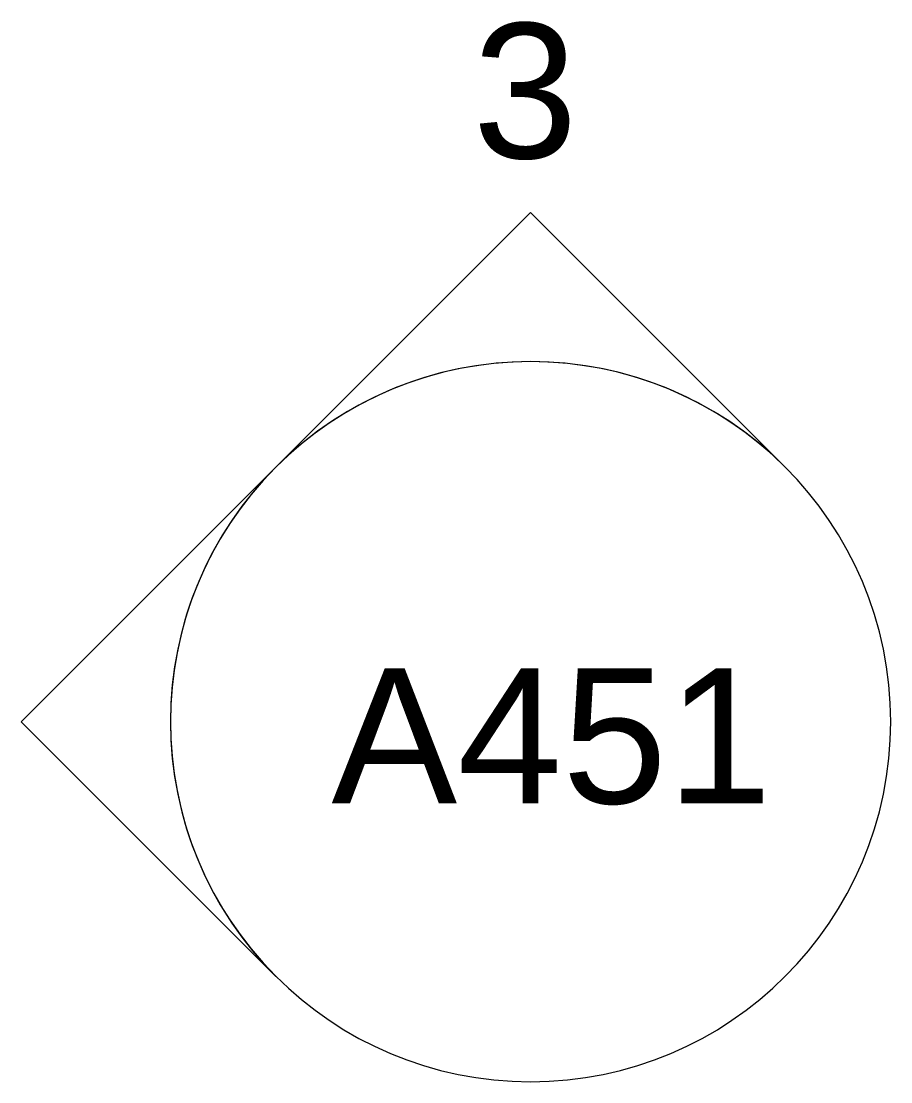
# Model space of a CAD drawing. Header units: inches. Extents: x -4061 to -1937, y 10959 to 12323.
# Drawn here: x -3079.89 to -3041.26, y 11566.87 to 11613.99 of the extents above; entities that cross this region are included whole.
import ezdxf

# ---------------------------------------------------------------- set-up
doc = ezdxf.new("R2010")
doc.units = ezdxf.units.IN
doc.header["$MEASUREMENT"] = 0
doc.layers.add('G-ANNO-SYMB', color=111, linetype='Continuous', lineweight=9)
doc.styles.add('Arial_1', font='arial.ttf', dxfattribs={"height": 6})

# ---------------------------------------------------------------- blocks, each defined once
blk = doc.blocks.new('Elevation - Filled Arrow-152140-ENLARGED RCP - 1ST FLOOR PLAN - EAST')
at = {"layer": 'G-ANNO-SYMB'}
for start, end in [(360, 180), (180, 360)]:
    blk.add_arc((0, 0), 0.25, start, end, dxfattribs=at)
blk = doc.blocks.new('Elevation - Filled Arrow-151867-ENLARGED RCP - 1ST FLOOR PLAN - EAST')
at = {"layer": 'G-ANNO-SYMB'}
for p, q in [((0, 0.35355), (-0.17678, 0.17678)), ((0.17678, 0.17678), (0, 0.35355))]:
    blk.add_line(p, q, dxfattribs=at)
blk.add_arc((0, 0), 0.25, 45, 135, dxfattribs=at)

msp = doc.modelspace()

# ---------------------------------------------------------------- block references
at = {"layer": 'G-ANNO-SYMB', "xscale": 63.99999999999997, "yscale": 63.99999999999997, "zscale": 63.99999999999997}
for name in ['Elevation - Filled Arrow-151867-ENLARGED RCP - 1ST FLOOR PLAN - EAST', 'Elevation - Filled Arrow-152140-ENLARGED RCP - 1ST FLOOR PLAN - EAST']:
    msp.add_blockref(name, (-3057.262, 11582.866), dxfattribs=at)
at = {"layer": 'G-ANNO-SYMB', "xscale": 63.99999999999997, "yscale": 63.99999999999997, "zscale": 63.99999999999997, "rotation": 89.99999999999861}
msp.add_blockref('Elevation - Filled Arrow-151867-ENLARGED RCP - 1ST FLOOR PLAN - EAST', (-3057.262, 11582.866), dxfattribs=at)

# ---------------------------------------------------------------- texts
at = {"layer": 'G-ANNO-SYMB', "char_height": 6, "attachment_point": 1, "style": 'Arial_1'}
for s, insert, width in [('3', (-3059.836, 11613.903), 5.656), ('A451', (-3066.112, 11585.235), 23.836)]:
    msp.add_mtext(s, dxfattribs=dict(at, insert=insert, width=width))

doc.saveas('drawing.dxf')
